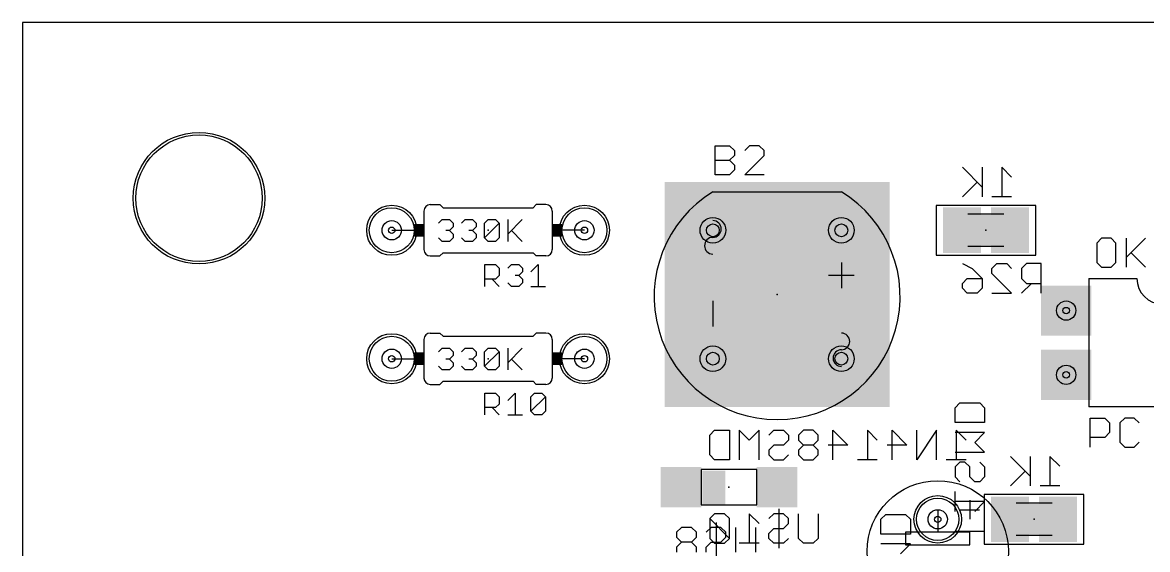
# Model space of a CAD drawing. Extents: x -2 to 128, y 10 to 112.
# Drawn here: x 0.64 to 45.12, y 90.88 to 111.72 of the extents above; entities that cross this region are included whole.
import ezdxf

# ---------------------------------------------------------------- set-up
doc = ezdxf.new("R2010")
doc.units = 0
for name, color, linetype in [('17', 82, 'CONTINUOUS'), ('20', 7, 'CONTINUOUS'), ('21', 253, 'CONTINUOUS'), ('23', 7, 'CONTINUOUS'), ('24', 7, 'CONTINUOUS'), ('25', 253, 'CONTINUOUS'), ('26', 253, 'CONTINUOUS'), ('27', 253, 'CONTINUOUS'), ('28', 253, 'CONTINUOUS'), ('29', 253, 'CONTINUOUS'), ('30', 253, 'CONTINUOUS'), ('32', 253, 'CONTINUOUS'), ('36', 253, 'CONTINUOUS'), ('40', 175, 'CONTINUOUS'), ('43', 82, 'CONTINUOUS'), ('44', 253, 'CONTINUOUS'), ('51', 253, 'CONTINUOUS'), ('52', 253, 'CONTINUOUS')]:
    doc.layers.add(name, color=color, linetype=linetype)

# ---------------------------------------------------------------- blocks, each defined once
blk = doc.blocks.new('RECT')
blk.add_solid([(-0.5, -0.5), (0.5, -0.5), (-0.5, 0.5), (0.5, 0.5)])
blk = doc.blocks.new('SQUAREP')
blk.add_solid([(-0.5, -0.5), (0.5, -0.5), (-0.5, 0.5), (0.5, 0.5)])
blk = doc.blocks.new('ROUNDP')
blk.add_circle((0, 0), 0.5)

msp = doc.modelspace()

# ---------------------------------------------------------------- linework, layer by layer
at = {"layer": '20'}
for p, q in [((126.35, 111.722), (0.64, 111.722)), ((0.64, 111.722), (0.64, 10.1472))]:
    msp.add_line(p, q, dxfattribs=at)
msp.add_circle((7.62, 104.775), 2.5, dxfattribs=at)
at = {"layer": '21'}
for p, q in [((27.94, 105.029), (33.02, 105.029)), ((16.51, 104.267), (16.51, 102.743)), ((16.764, 104.521), (17.145, 104.521)), ((17.272, 104.394), (17.145, 104.521)), ((17.272, 104.394), (20.828, 104.394)), ((20.828, 104.394), (20.955, 104.521)), ((21.336, 104.521), (20.955, 104.521)), ((21.59, 104.267), (21.59, 102.743)), ((16.764, 102.489), (17.145, 102.489)), ((17.272, 102.616), (17.145, 102.489)), ((17.272, 102.616), (20.828, 102.616)), ((20.828, 102.616), (20.955, 102.489)), ((21.336, 102.489), (20.955, 102.489)), ((33.02, 102.235), (33.02, 101.219)), ((32.512, 101.727), (33.528, 101.727)), ((42.799, 101.6), (42.799, 96.52)), ((42.799, 101.6), (44.704, 101.6)), ((27.94, 100.711), (27.94, 99.695)), ((16.764, 99.441), (17.145, 99.441)), ((17.272, 99.314), (17.145, 99.441)), ((17.272, 99.314), (20.828, 99.314)), ((20.828, 99.314), (20.955, 99.441)), ((21.336, 99.441), (20.955, 99.441)), ((16.51, 99.187), (16.51, 97.663)), ((21.59, 99.187), (21.59, 97.663)), ((17.272, 97.536), (17.145, 97.409)), ((17.272, 97.536), (20.828, 97.536)), ((20.828, 97.536), (20.955, 97.409)), ((16.764, 97.409), (17.145, 97.409)), ((21.336, 97.409), (20.955, 97.409)), ((48.641, 96.52), (42.799, 96.52)), ((38.1, 92.837), (38.1, 92.456)), ((37.719, 92.456), (38.1, 92.456)), ((38.1, 92.456), (38.1, 92.075)), ((38.1, 92.456), (38.481, 92.456))]:
    msp.add_line(p, q, dxfattribs=at)
msp.add_circle((36.83, 90.805), 2.794, dxfattribs=at)
for centre, radius, start, end in [((30.48, 100.8817), 4.8633, 121.4852, 58.5148), ((16.764, 104.267), 0.254, 90, 180), ((21.336, 104.267), 0.254, 0, 90), ((16.764, 102.743), 0.254, 180, 270), ((21.336, 102.743), 0.254, 270, 0), ((45.72, 101.6), 1.016, 180, 0), ((16.764, 99.187), 0.254, 90, 180), ((21.336, 99.187), 0.254, 0, 90), ((16.764, 97.663), 0.254, 180, 270), ((21.336, 97.663), 0.254, 270, 0)]:
    msp.add_arc(centre, radius, start, end, dxfattribs=at)
at = {"layer": '23'}
for p in [(19.05, 103.505), (30.48, 100.965), (19.05, 98.425)]:
    msp.add_point(p, dxfattribs=at)
at = {"layer": '24'}
for p in [(38.735, 103.505), (28.575, 93.345), (40.64, 92.075)]:
    msp.add_point(p, dxfattribs=at)
at = {"layer": '25'}
for p, q in [((28.0289, 105.7021), (28.0289, 106.8461)), ((28.0289, 106.8461), (28.6009, 106.8461)), ((28.6009, 106.8461), (28.7916, 106.6554)), ((29.389, 106.8461), (29.1983, 106.6554)), ((29.7703, 106.8461), (29.389, 106.8461)), ((29.9609, 106.6554), (29.7703, 106.8461)), ((28.7916, 106.4648), (28.6009, 106.2741)), ((28.7916, 106.6554), (28.7916, 106.4648)), ((29.1983, 105.7021), (29.9609, 106.4648)), ((29.9609, 106.4648), (29.9609, 106.6554)), ((28.0289, 106.2741), (28.6009, 106.2741)), ((28.6009, 106.2741), (28.7916, 106.0834)), ((28.7916, 105.8928), (28.6009, 105.7021)), ((28.7916, 106.0834), (28.7916, 105.8928)), ((28.6009, 105.7021), (28.0289, 105.7021)), ((29.9609, 105.7021), (29.1983, 105.7021)), ((43.3072, 103.1885), (43.1165, 102.9978)), ((43.1165, 102.9978), (43.1165, 102.2352)), ((43.6885, 103.1885), (43.3072, 103.1885)), ((43.8792, 102.9978), (43.6885, 103.1885)), ((43.8792, 102.2352), (43.8792, 102.9978)), ((44.2859, 103.1885), (44.2859, 102.0445)), ((44.2859, 102.4258), (45.0485, 103.1885)), ((44.4766, 102.6165), (45.0485, 102.0445)), ((18.9171, 101.2825), (18.9171, 102.1468)), ((18.9171, 102.1468), (19.3493, 102.1468)), ((19.3493, 102.1468), (19.4933, 102.0028)), ((19.4933, 102.0028), (19.4933, 101.7147)), ((19.8292, 102.0028), (19.9733, 102.1468)), ((19.9733, 102.1468), (20.2614, 102.1468)), ((20.2614, 102.1468), (20.4055, 102.0028)), ((20.4055, 102.0028), (20.4055, 101.8587)), ((20.7414, 101.8587), (21.0295, 102.1468)), ((21.0295, 102.1468), (21.0295, 101.2825)), ((43.1165, 102.2352), (43.3072, 102.0445)), ((43.3072, 102.0445), (43.6885, 102.0445)), ((43.6885, 102.0445), (43.8792, 102.2352)), ((19.3493, 101.5706), (18.9171, 101.5706)), ((19.2052, 101.5706), (19.4933, 101.2825)), ((19.4933, 101.7147), (19.3493, 101.5706)), ((19.9733, 101.2825), (19.8292, 101.4266)), ((20.2614, 101.7147), (20.1174, 101.7147)), ((20.4055, 101.8587), (20.2614, 101.7147)), ((20.2614, 101.7147), (20.4055, 101.5706)), ((20.4055, 101.4266), (20.2614, 101.2825)), ((20.4055, 101.5706), (20.4055, 101.4266)), ((20.2614, 101.2825), (19.9733, 101.2825)), ((20.7414, 101.2825), (21.3176, 101.2825)), ((18.9171, 96.2025), (18.9171, 97.0668)), ((18.9171, 97.0668), (19.3493, 97.0668)), ((19.3493, 97.0668), (19.4933, 96.9228)), ((19.8292, 96.7787), (20.1174, 97.0668)), ((20.1174, 97.0668), (20.1174, 96.2025)), ((20.7414, 96.9228), (20.8854, 97.0668)), ((20.8854, 97.0668), (21.1735, 97.0668)), ((21.1735, 97.0668), (21.3176, 96.9228)), ((19.4933, 96.6347), (19.3493, 96.4906)), ((19.4933, 96.9228), (19.4933, 96.6347)), ((20.7414, 96.3466), (20.7414, 96.9228)), ((20.7414, 96.3466), (21.3176, 96.9228)), ((21.3176, 96.9228), (21.3176, 96.3466)), ((19.3493, 96.4906), (18.9171, 96.4906)), ((19.2052, 96.4906), (19.4933, 96.2025)), ((19.8292, 96.2025), (20.4055, 96.2025)), ((20.8854, 96.2025), (20.7414, 96.3466)), ((21.1735, 96.2025), (20.8854, 96.2025)), ((21.3176, 96.3466), (21.1735, 96.2025))]:
    msp.add_line(p, q, dxfattribs=at)
at = {"layer": '26'}
for p, q in [((37.804, 102.1852), (38.1938, 101.9903)), ((38.1938, 101.9903), (38.5836, 101.6005)), ((38.9734, 101.9903), (39.1683, 102.1852)), ((38.9734, 101.7954), (38.9734, 101.9903)), ((39.1683, 102.1852), (39.5581, 102.1852)), ((39.5581, 102.1852), (39.753, 101.9903)), ((40.3377, 102.1852), (40.1428, 101.9903)), ((40.1428, 101.9903), (40.1428, 101.6005)), ((40.9224, 102.1852), (40.3377, 102.1852)), ((40.9224, 101.0158), (40.9224, 102.1852)), ((37.804, 101.4056), (37.9989, 101.6005)), ((37.9989, 101.6005), (38.5836, 101.6005)), ((38.5836, 101.6005), (38.5836, 101.2107)), ((39.753, 101.0158), (38.9734, 101.7954)), ((40.1428, 101.6005), (40.3377, 101.4056)), ((37.804, 101.2107), (37.804, 101.4056)), ((37.9989, 101.0158), (37.804, 101.2107)), ((38.3887, 101.0158), (37.9989, 101.0158)), ((38.5836, 101.2107), (38.3887, 101.0158)), ((38.9734, 101.0158), (39.753, 101.0158)), ((40.5326, 101.4056), (40.1428, 101.0158)), ((40.3377, 101.4056), (40.9224, 101.4056)), ((28.0089, 92.2952), (27.814, 92.1003)), ((27.814, 92.1003), (27.814, 91.3207)), ((28.5936, 91.3207), (27.814, 92.1003)), ((28.3987, 92.2952), (28.0089, 92.2952)), ((28.5936, 92.1003), (28.3987, 92.2952)), ((28.5936, 91.3207), (28.5936, 92.1003)), ((29.763, 91.9054), (29.3732, 92.2952)), ((29.3732, 92.2952), (29.3732, 91.1258)), ((30.3477, 92.2952), (30.1528, 92.1003)), ((30.7375, 92.2952), (30.3477, 92.2952)), ((30.5426, 92.4901), (30.5426, 90.9309)), ((30.9324, 92.1003), (30.7375, 92.2952)), ((30.9324, 91.9054), (30.9324, 92.1003)), ((31.3222, 91.3207), (31.3222, 92.2952)), ((32.1018, 92.2952), (32.1018, 91.3207)), ((26.7007, 91.7552), (26.5058, 91.5603)), ((27.0905, 91.7552), (26.7007, 91.7552)), ((27.2854, 91.5603), (27.0905, 91.7552)), ((27.8701, 91.7552), (27.6752, 91.5603)), ((28.2599, 91.7552), (27.8701, 91.7552)), ((28.065, 91.9501), (28.065, 90.3909)), ((28.4548, 91.5603), (28.2599, 91.7552)), ((28.8446, 90.7807), (28.8446, 91.7552)), ((29.6242, 91.7552), (29.6242, 90.7807)), ((30.1528, 91.5156), (30.3477, 91.7105)), ((30.3477, 91.7105), (30.7375, 91.7105)), ((30.7375, 91.7105), (30.9324, 91.9054)), ((26.5058, 91.5603), (26.5058, 91.3654)), ((26.5058, 91.3654), (26.7007, 91.1705)), ((27.0905, 91.1705), (27.2854, 91.3654)), ((27.2854, 91.3654), (27.2854, 91.5603)), ((27.814, 91.3207), (28.0089, 91.1258)), ((28.2599, 91.1705), (28.4548, 91.3654)), ((28.3987, 91.1258), (28.5936, 91.3207)), ((28.4548, 91.3654), (28.4548, 91.5603)), ((30.1528, 91.3207), (30.1528, 91.5156)), ((30.3477, 91.1258), (30.1528, 91.3207)), ((30.9324, 91.3207), (30.7375, 91.1258)), ((31.5171, 91.1258), (31.3222, 91.3207)), ((32.1018, 91.3207), (31.9069, 91.1258)), ((26.7007, 91.1705), (26.5058, 90.9756)), ((26.5058, 90.9756), (26.5058, 90.7807)), ((27.0905, 91.1705), (26.7007, 91.1705)), ((27.2854, 90.9756), (27.0905, 91.1705)), ((27.2854, 90.7807), (27.2854, 90.9756)), ((27.6752, 90.9756), (27.8701, 91.1705)), ((27.6752, 90.7807), (27.6752, 90.9756)), ((27.8701, 91.1705), (28.2599, 91.1705)), ((28.0089, 91.1258), (28.3987, 91.1258)), ((29.763, 91.1258), (28.9834, 91.1258)), ((30.7375, 91.1258), (30.3477, 91.1258)), ((31.9069, 91.1258), (31.5171, 91.1258))]:
    msp.add_line(p, q, dxfattribs=at)
at = {"layer": '27'}
for p, q in [((17.0906, 103.7808), (17.2346, 103.9248)), ((17.2346, 103.9248), (17.5227, 103.9248)), ((17.5227, 103.9248), (17.6668, 103.7808)), ((17.6668, 103.7808), (17.6668, 103.6367)), ((18.0027, 103.7808), (18.1468, 103.9248)), ((18.1468, 103.9248), (18.4349, 103.9248)), ((18.4349, 103.9248), (18.5789, 103.7808)), ((18.5789, 103.7808), (18.5789, 103.6367)), ((18.9148, 103.7808), (19.0589, 103.9248)), ((18.9148, 103.2046), (18.9148, 103.7808)), ((18.9148, 103.2046), (19.4911, 103.7808)), ((19.0589, 103.9248), (19.347, 103.9248)), ((19.347, 103.9248), (19.4911, 103.7808)), ((19.4911, 103.7808), (19.4911, 103.2046)), ((19.827, 103.9248), (19.827, 103.0605)), ((19.827, 103.3486), (20.4032, 103.9248)), ((17.5227, 103.4927), (17.3787, 103.4927)), ((17.6668, 103.6367), (17.5227, 103.4927)), ((17.5227, 103.4927), (17.6668, 103.3486)), ((17.6668, 103.3486), (17.6668, 103.2046)), ((18.4349, 103.4927), (18.2908, 103.4927)), ((18.5789, 103.6367), (18.4349, 103.4927)), ((18.4349, 103.4927), (18.5789, 103.3486)), ((18.5789, 103.3486), (18.5789, 103.2046)), ((19.971, 103.4927), (20.4032, 103.0605)), ((17.2346, 103.0605), (17.0906, 103.2046)), ((17.5227, 103.0605), (17.2346, 103.0605)), ((17.6668, 103.2046), (17.5227, 103.0605)), ((18.1468, 103.0605), (18.0027, 103.2046)), ((18.4349, 103.0605), (18.1468, 103.0605)), ((18.5789, 103.2046), (18.4349, 103.0605)), ((19.0589, 103.0605), (18.9148, 103.2046)), ((19.347, 103.0605), (19.0589, 103.0605)), ((19.4911, 103.2046), (19.347, 103.0605)), ((17.0906, 98.7008), (17.2346, 98.8448)), ((17.2346, 98.8448), (17.5227, 98.8448)), ((17.5227, 98.8448), (17.6668, 98.7008)), ((18.0027, 98.7008), (18.1468, 98.8448)), ((18.1468, 98.8448), (18.4349, 98.8448)), ((18.4349, 98.8448), (18.5789, 98.7008)), ((18.9148, 98.7008), (19.0589, 98.8448)), ((19.0589, 98.8448), (19.347, 98.8448)), ((19.347, 98.8448), (19.4911, 98.7008)), ((19.827, 98.8448), (19.827, 97.9805)), ((19.827, 98.2686), (20.4032, 98.8448)), ((17.5227, 98.4127), (17.3787, 98.4127)), ((17.6668, 98.5567), (17.5227, 98.4127)), ((17.5227, 98.4127), (17.6668, 98.2686)), ((17.6668, 98.7008), (17.6668, 98.5567)), ((18.4349, 98.4127), (18.2908, 98.4127)), ((18.5789, 98.5567), (18.4349, 98.4127)), ((18.4349, 98.4127), (18.5789, 98.2686)), ((18.5789, 98.7008), (18.5789, 98.5567)), ((18.9148, 98.1246), (18.9148, 98.7008)), ((18.9148, 98.1246), (19.4911, 98.7008)), ((19.4911, 98.7008), (19.4911, 98.1246)), ((19.971, 98.4127), (20.4032, 97.9805)), ((17.2346, 97.9805), (17.0906, 98.1246)), ((17.5227, 97.9805), (17.2346, 97.9805)), ((17.6668, 98.1246), (17.5227, 97.9805)), ((17.6668, 98.2686), (17.6668, 98.1246)), ((18.1468, 97.9805), (18.0027, 98.1246)), ((18.4349, 97.9805), (18.1468, 97.9805)), ((18.5789, 98.1246), (18.4349, 97.9805)), ((18.5789, 98.2686), (18.5789, 98.1246)), ((19.0589, 97.9805), (18.9148, 98.1246)), ((19.347, 97.9805), (19.0589, 97.9805)), ((19.4911, 98.1246), (19.347, 97.9805)), ((42.8625, 94.9325), (42.8625, 96.0765)), ((42.8625, 96.0765), (43.4345, 96.0765)), ((43.4345, 96.0765), (43.6252, 95.8858)), ((43.6252, 95.8858), (43.6252, 95.5045)), ((44.2226, 96.0765), (44.0319, 95.8858)), ((44.0319, 95.8858), (44.0319, 95.1232)), ((44.6039, 96.0765), (44.2226, 96.0765)), ((44.7945, 95.8858), (44.6039, 96.0765)), ((43.4345, 95.3138), (42.8625, 95.3138)), ((43.6252, 95.5045), (43.4345, 95.3138)), ((44.0319, 95.1232), (44.2226, 94.9325)), ((44.2226, 94.9325), (44.6039, 94.9325)), ((44.6039, 94.9325), (44.7945, 95.1232))]:
    msp.add_line(p, q, dxfattribs=at)
at = {"layer": '28'}
for p, q in [((38.5836, 105.2156), (37.804, 105.9952)), ((38.5836, 105.9952), (38.5836, 104.8258)), ((39.753, 105.6054), (39.3632, 105.9952)), ((39.3632, 105.9952), (39.3632, 104.8258)), ((38.3887, 105.4105), (37.804, 104.8258)), ((39.753, 104.8258), (38.9734, 104.8258)), ((37.5158, 96.4827), (37.7107, 96.6776)), ((37.7107, 96.6776), (38.4903, 96.6776)), ((38.4903, 96.6776), (38.6852, 96.4827)), ((37.5158, 95.898), (37.5158, 96.4827)), ((38.6852, 96.4827), (38.6852, 95.898)), ((38.6852, 95.898), (37.5158, 95.898)), ((27.814, 95.4003), (28.0089, 95.5952)), ((27.814, 94.6207), (27.814, 95.4003)), ((28.0089, 95.5952), (28.5936, 95.5952)), ((28.5936, 95.5952), (28.5936, 94.4258)), ((29.3732, 95.2054), (28.9834, 95.5952)), ((28.9834, 95.5952), (28.9834, 94.4258)), ((29.763, 95.5952), (29.3732, 95.2054)), ((29.763, 94.4258), (29.763, 95.5952)), ((30.1528, 95.4003), (30.3477, 95.5952)), ((30.3477, 95.5952), (30.7375, 95.5952)), ((30.7375, 95.5952), (30.9324, 95.4003)), ((30.9324, 95.2054), (30.7375, 95.0105)), ((30.9324, 95.4003), (30.9324, 95.2054)), ((31.5171, 95.5952), (31.3222, 95.4003)), ((31.3222, 95.4003), (31.3222, 95.2054)), ((31.3222, 95.2054), (31.5171, 95.0105)), ((31.9069, 95.5952), (31.5171, 95.5952)), ((32.1018, 95.4003), (31.9069, 95.5952)), ((31.9069, 95.0105), (32.1018, 95.2054)), ((32.1018, 95.2054), (32.1018, 95.4003)), ((32.6865, 94.4258), (32.6865, 95.5952)), ((32.6865, 95.5952), (33.2712, 95.0105)), ((34.4406, 95.2054), (34.0508, 95.5952)), ((34.0508, 95.5952), (34.0508, 94.4258)), ((35.0253, 94.4258), (35.0253, 95.5952)), ((35.0253, 95.5952), (35.61, 95.0105)), ((36.7794, 95.5952), (35.9998, 94.4258)), ((35.9998, 94.4258), (35.9998, 95.5952)), ((36.7794, 94.4258), (36.7794, 95.5952)), ((38.6852, 95.5082), (37.5158, 95.5082)), ((37.9488, 95.2054), (37.559, 95.5952)), ((37.559, 95.5952), (37.559, 94.4258)), ((38.2954, 95.1184), (38.6852, 95.5082)), ((30.3477, 95.0105), (30.1528, 94.8156)), ((30.1528, 94.8156), (30.1528, 94.6207)), ((30.7375, 95.0105), (30.3477, 95.0105)), ((31.5171, 95.0105), (31.3222, 94.8156)), ((31.3222, 94.8156), (31.3222, 94.6207)), ((31.9069, 95.0105), (31.5171, 95.0105)), ((32.1018, 94.8156), (31.9069, 95.0105)), ((32.1018, 94.6207), (32.1018, 94.8156)), ((33.2712, 95.0105), (32.4916, 95.0105)), ((35.61, 95.0105), (34.8304, 95.0105)), ((38.6852, 94.7286), (38.2954, 95.1184)), ((28.0089, 94.4258), (27.814, 94.6207)), ((28.5936, 94.4258), (28.0089, 94.4258)), ((30.1528, 94.6207), (30.3477, 94.4258)), ((30.3477, 94.4258), (30.7375, 94.4258)), ((30.7375, 94.4258), (30.9324, 94.6207)), ((31.3222, 94.6207), (31.5171, 94.4258)), ((31.5171, 94.4258), (31.9069, 94.4258)), ((31.9069, 94.4258), (32.1018, 94.6207)), ((34.4406, 94.4258), (33.661, 94.4258)), ((37.9488, 94.4258), (37.1692, 94.4258)), ((37.5158, 94.7286), (38.6852, 94.7286)), ((37.7107, 94.3388), (37.5158, 94.1439)), ((37.9056, 94.3388), (37.7107, 94.3388)), ((38.1005, 94.1439), (37.9056, 94.3388)), ((38.4903, 94.3388), (38.6852, 94.1439)), ((40.4886, 93.7856), (39.709, 94.5652)), ((40.4886, 94.5652), (40.4886, 93.3958)), ((41.658, 94.1754), (41.2682, 94.5652)), ((41.2682, 94.5652), (41.2682, 93.3958)), ((37.5158, 94.1439), (37.5158, 93.7541)), ((38.1005, 93.7541), (38.1005, 94.1439)), ((38.6852, 94.1439), (38.6852, 93.7541)), ((40.2937, 93.9805), (39.709, 93.3958)), ((37.5158, 93.7541), (37.7107, 93.5592)), ((38.2954, 93.5592), (38.1005, 93.7541)), ((38.4903, 93.5592), (38.2954, 93.5592)), ((38.6852, 93.7541), (38.4903, 93.5592)), ((37.5158, 92.3898), (37.5158, 93.1694)), ((41.658, 93.3958), (40.8784, 93.3958)), ((38.6852, 92.7796), (37.5158, 92.7796)), ((38.2954, 92.3898), (38.6852, 92.7796)), ((34.5808, 92.0757), (34.7757, 92.2706)), ((34.7757, 92.2706), (35.5553, 92.2706)), ((35.5553, 92.2706), (35.7502, 92.0757)), ((34.5808, 91.491), (34.5808, 92.0757)), ((35.7502, 92.0757), (35.7502, 91.491)), ((38.6852, 91.2204), (38.6852, 92)), ((35.7502, 91.491), (34.5808, 91.491)), ((37.5158, 91.6102), (38.6852, 91.6102)), ((35.7502, 91.1012), (34.5808, 91.1012)), ((35.3604, 90.7114), (35.7502, 91.1012))]:
    msp.add_line(p, q, dxfattribs=at)
at = {"layer": '29'}
msp.add_circle((7.62, 104.775), 2.6016, dxfattribs=at)
at = {"layer": '30'}
msp.add_circle((7.62, 104.775), 2.6016, dxfattribs=at)
at = {"layer": '40'}
for p, q in [((40.708, 104.488), (36.762, 104.488)), ((36.762, 104.488), (36.762, 102.522)), ((40.708, 102.522), (40.708, 104.488)), ((36.762, 102.522), (40.708, 102.522)), ((42.613, 93.058), (38.667, 93.058)), ((38.667, 93.058), (38.667, 91.092)), ((42.613, 91.092), (42.613, 93.058)), ((38.667, 91.092), (42.613, 91.092))]:
    msp.add_line(p, q, dxfattribs=at)
at = {"layer": '44'}
for centre, radius in [((27.94, 103.505), 0.254), ((33.02, 103.505), 0.254), ((15.24, 103.505), 0.127), ((22.86, 103.505), 0.127), ((41.91, 100.33), 0.127), ((15.24, 98.425), 0.127), ((22.86, 98.425), 0.127), ((27.94, 98.425), 0.254), ((33.02, 98.425), 0.254), ((41.91, 97.79), 0.127), ((36.83, 92.075), 0.127)]:
    msp.add_circle(centre, radius, dxfattribs=at)
at = {"layer": '51'}
for p, q in [((15.24, 103.505), (16.129, 103.505)), ((22.86, 103.505), (21.971, 103.505)), ((15.24, 98.425), (16.129, 98.425)), ((22.86, 98.425), (21.971, 98.425)), ((36.83, 92.456), (36.83, 91.567)), ((36.83, 91.567), (35.56, 91.567)), ((35.56, 91.567), (35.56, 91.059)), ((38.1, 91.567), (36.83, 91.567)), ((38.1, 91.059), (38.1, 91.567)), ((35.56, 91.059), (38.1, 91.059))]:
    msp.add_line(p, q, dxfattribs=at)
for centre, start, end in [((27.94, 103.5558), 270, 90), ((27.94, 102.8954), 90, 270), ((33.02, 99.1108), 270, 90), ((33.02, 98.4504), 90, 270)]:
    msp.add_arc(centre, 0.3302, start, end, dxfattribs=at)
at = {"layer": '52'}
for p, q in [((39.4462, 104.14), (38.0238, 104.14)), ((39.4462, 102.87), (38.0238, 102.87)), ((29.675, 94.045), (27.475, 94.045)), ((27.475, 94.045), (27.475, 92.645)), ((29.675, 92.645), (29.675, 94.045)), ((27.475, 92.645), (29.675, 92.645)), ((41.3512, 92.71), (39.9288, 92.71)), ((41.3512, 91.44), (39.9288, 91.44))]:
    msp.add_line(p, q, dxfattribs=at)

# ---------------------------------------------------------------- block references
at = {"layer": '17'}
for name, p, xscale, yscale, rotation in [('SQUAREP', (27.94, 103.505), 2.1844, 2.1844, 270), ('SQUAREP', (33.02, 103.505), 2.1844, 2.1844, 270), ('ROUNDP', (15.24, 103.505), 1.778, 1.778, 180), ('ROUNDP', (22.86, 103.505), 1.778, 1.778, 180), ('ROUNDP', (15.24, 103.505), 0.762, 0.762, 180), ('ROUNDP', (15.24, 103.505), 0.762, 0.762, 180), ('ROUNDP', (15.24, 103.505), 0.762, 0.762, 180), ('ROUNDP', (15.24, 103.505), 0.762, 0.762, 180), ('ROUNDP', (15.24, 103.505), 0.762, 0.762, 180), ('ROUNDP', (15.24, 103.505), 0.762, 0.762, 180), ('ROUNDP', (15.24, 103.505), 0.762, 0.762, 180), ('ROUNDP', (15.24, 103.505), 0.762, 0.762, 180), ('ROUNDP', (15.24, 103.505), 0.762, 0.762, 180), ('ROUNDP', (15.24, 103.505), 0.762, 0.762, 180), ('ROUNDP', (15.24, 103.505), 0.762, 0.762, 180), ('ROUNDP', (15.24, 103.505), 0.762, 0.762, 180), ('ROUNDP', (15.24, 103.505), 0.762, 0.762, 180), ('ROUNDP', (15.24, 103.505), 0.762, 0.762, 180), ('ROUNDP', (22.86, 103.505), 0.762, 0.762, 180), ('ROUNDP', (22.86, 103.505), 0.762, 0.762, 180), ('ROUNDP', (22.86, 103.505), 0.762, 0.762, 180), ('ROUNDP', (22.86, 103.505), 0.762, 0.762, 180), ('ROUNDP', (22.86, 103.505), 0.762, 0.762, 180), ('ROUNDP', (22.86, 103.505), 0.762, 0.762, 180), ('ROUNDP', (22.86, 103.505), 0.762, 0.762, 180), ('ROUNDP', (22.86, 103.505), 0.762, 0.762, 180), ('ROUNDP', (22.86, 103.505), 0.762, 0.762, 180), ('ROUNDP', (22.86, 103.505), 0.762, 0.762, 180), ('ROUNDP', (22.86, 103.505), 0.762, 0.762, 180), ('ROUNDP', (22.86, 103.505), 0.762, 0.762, 180), ('ROUNDP', (22.86, 103.505), 0.762, 0.762, 180), ('ROUNDP', (22.86, 103.505), 0.762, 0.762, 180), ('ROUNDP', (27.94, 103.505), 1.016, 1.016, 270), ('ROUNDP', (27.94, 103.505), 1.016, 1.016, 270), ('ROUNDP', (27.94, 103.505), 1.016, 1.016, 270), ('ROUNDP', (27.94, 103.505), 1.016, 1.016, 270), ('ROUNDP', (27.94, 103.505), 1.016, 1.016, 270), ('ROUNDP', (27.94, 103.505), 1.016, 1.016, 270), ('ROUNDP', (27.94, 103.505), 1.016, 1.016, 270), ('ROUNDP', (27.94, 103.505), 1.016, 1.016, 270), ('ROUNDP', (27.94, 103.505), 1.016, 1.016, 270), ('ROUNDP', (27.94, 103.505), 1.016, 1.016, 270), ('ROUNDP', (27.94, 103.505), 1.016, 1.016, 270), ('ROUNDP', (27.94, 103.505), 1.016, 1.016, 270), ('ROUNDP', (27.94, 103.505), 1.016, 1.016, 270), ('ROUNDP', (27.94, 103.505), 1.016, 1.016, 270), ('ROUNDP', (33.02, 103.505), 1.016, 1.016, 270), ('ROUNDP', (33.02, 103.505), 1.016, 1.016, 270), ('ROUNDP', (33.02, 103.505), 1.016, 1.016, 270), ('ROUNDP', (33.02, 103.505), 1.016, 1.016, 270), ('ROUNDP', (33.02, 103.505), 1.016, 1.016, 270), ('ROUNDP', (33.02, 103.505), 1.016, 1.016, 270), ('ROUNDP', (33.02, 103.505), 1.016, 1.016, 270), ('ROUNDP', (33.02, 103.505), 1.016, 1.016, 270), ('ROUNDP', (33.02, 103.505), 1.016, 1.016, 270), ('ROUNDP', (33.02, 103.505), 1.016, 1.016, 270), ('ROUNDP', (33.02, 103.505), 1.016, 1.016, 270), ('ROUNDP', (33.02, 103.505), 1.016, 1.016, 270), ('ROUNDP', (33.02, 103.505), 1.016, 1.016, 270), ('ROUNDP', (33.02, 103.505), 1.016, 1.016, 270), ('SQUAREP', (41.91, 100.33), 1.778, 1.778, 180), ('ROUNDP', (41.91, 100.33), 0.762, 0.762, 180), ('ROUNDP', (41.91, 100.33), 0.762, 0.762, 180), ('ROUNDP', (41.91, 100.33), 0.762, 0.762, 180), ('ROUNDP', (41.91, 100.33), 0.762, 0.762, 180), ('ROUNDP', (41.91, 100.33), 0.762, 0.762, 180), ('ROUNDP', (41.91, 100.33), 0.762, 0.762, 180), ('ROUNDP', (41.91, 100.33), 0.762, 0.762, 180), ('ROUNDP', (41.91, 100.33), 0.762, 0.762, 180), ('ROUNDP', (41.91, 100.33), 0.762, 0.762, 180), ('ROUNDP', (41.91, 100.33), 0.762, 0.762, 180), ('ROUNDP', (41.91, 100.33), 0.762, 0.762, 180), ('ROUNDP', (41.91, 100.33), 0.762, 0.762, 180), ('ROUNDP', (41.91, 100.33), 0.762, 0.762, 180), ('ROUNDP', (41.91, 100.33), 0.762, 0.762, 180), ('ROUNDP', (15.24, 98.425), 1.778, 1.778, 180), ('ROUNDP', (22.86, 98.425), 1.778, 1.778, 180), ('SQUAREP', (27.94, 98.425), 2.1844, 2.1844, 270), ('SQUAREP', (33.02, 98.425), 2.1844, 2.1844, 270), ('ROUNDP', (15.24, 98.425), 0.762, 0.762, 180), ('ROUNDP', (15.24, 98.425), 0.762, 0.762, 180), ('ROUNDP', (15.24, 98.425), 0.762, 0.762, 180), ('ROUNDP', (15.24, 98.425), 0.762, 0.762, 180), ('ROUNDP', (15.24, 98.425), 0.762, 0.762, 180), ('ROUNDP', (15.24, 98.425), 0.762, 0.762, 180), ('ROUNDP', (15.24, 98.425), 0.762, 0.762, 180), ('ROUNDP', (15.24, 98.425), 0.762, 0.762, 180), ('ROUNDP', (15.24, 98.425), 0.762, 0.762, 180), ('ROUNDP', (15.24, 98.425), 0.762, 0.762, 180), ('ROUNDP', (15.24, 98.425), 0.762, 0.762, 180), ('ROUNDP', (15.24, 98.425), 0.762, 0.762, 180), ('ROUNDP', (15.24, 98.425), 0.762, 0.762, 180), ('ROUNDP', (15.24, 98.425), 0.762, 0.762, 180), ('ROUNDP', (22.86, 98.425), 0.762, 0.762, 180), ('ROUNDP', (22.86, 98.425), 0.762, 0.762, 180), ('ROUNDP', (22.86, 98.425), 0.762, 0.762, 180), ('ROUNDP', (22.86, 98.425), 0.762, 0.762, 180), ('ROUNDP', (22.86, 98.425), 0.762, 0.762, 180), ('ROUNDP', (22.86, 98.425), 0.762, 0.762, 180), ('ROUNDP', (22.86, 98.425), 0.762, 0.762, 180), ('ROUNDP', (22.86, 98.425), 0.762, 0.762, 180), ('ROUNDP', (22.86, 98.425), 0.762, 0.762, 180), ('ROUNDP', (22.86, 98.425), 0.762, 0.762, 180), ('ROUNDP', (22.86, 98.425), 0.762, 0.762, 180), ('ROUNDP', (22.86, 98.425), 0.762, 0.762, 180), ('ROUNDP', (22.86, 98.425), 0.762, 0.762, 180), ('ROUNDP', (22.86, 98.425), 0.762, 0.762, 180), ('ROUNDP', (27.94, 98.425), 1.016, 1.016, 270), ('ROUNDP', (27.94, 98.425), 1.016, 1.016, 270), ('ROUNDP', (27.94, 98.425), 1.016, 1.016, 270), ('ROUNDP', (27.94, 98.425), 1.016, 1.016, 270), ('ROUNDP', (27.94, 98.425), 1.016, 1.016, 270), ('ROUNDP', (27.94, 98.425), 1.016, 1.016, 270), ('ROUNDP', (27.94, 98.425), 1.016, 1.016, 270), ('ROUNDP', (27.94, 98.425), 1.016, 1.016, 270), ('ROUNDP', (27.94, 98.425), 1.016, 1.016, 270), ('ROUNDP', (27.94, 98.425), 1.016, 1.016, 270), ('ROUNDP', (27.94, 98.425), 1.016, 1.016, 270), ('ROUNDP', (27.94, 98.425), 1.016, 1.016, 270), ('ROUNDP', (27.94, 98.425), 1.016, 1.016, 270), ('ROUNDP', (27.94, 98.425), 1.016, 1.016, 270), ('ROUNDP', (33.02, 98.425), 1.016, 1.016, 270), ('ROUNDP', (33.02, 98.425), 1.016, 1.016, 270), ('ROUNDP', (33.02, 98.425), 1.016, 1.016, 270), ('ROUNDP', (33.02, 98.425), 1.016, 1.016, 270), ('ROUNDP', (33.02, 98.425), 1.016, 1.016, 270), ('ROUNDP', (33.02, 98.425), 1.016, 1.016, 270), ('ROUNDP', (33.02, 98.425), 1.016, 1.016, 270), ('ROUNDP', (33.02, 98.425), 1.016, 1.016, 270), ('ROUNDP', (33.02, 98.425), 1.016, 1.016, 270), ('ROUNDP', (33.02, 98.425), 1.016, 1.016, 270), ('ROUNDP', (33.02, 98.425), 1.016, 1.016, 270), ('ROUNDP', (33.02, 98.425), 1.016, 1.016, 270), ('ROUNDP', (33.02, 98.425), 1.016, 1.016, 270), ('ROUNDP', (33.02, 98.425), 1.016, 1.016, 270), ('SQUAREP', (41.91, 97.79), 1.778, 1.778, 180), ('ROUNDP', (41.91, 97.79), 0.762, 0.762, 180), ('ROUNDP', (41.91, 97.79), 0.762, 0.762, 180), ('ROUNDP', (41.91, 97.79), 0.762, 0.762, 180), ('ROUNDP', (41.91, 97.79), 0.762, 0.762, 180), ('ROUNDP', (41.91, 97.79), 0.762, 0.762, 180), ('ROUNDP', (41.91, 97.79), 0.762, 0.762, 180), ('ROUNDP', (41.91, 97.79), 0.762, 0.762, 180), ('ROUNDP', (41.91, 97.79), 0.762, 0.762, 180), ('ROUNDP', (41.91, 97.79), 0.762, 0.762, 180), ('ROUNDP', (41.91, 97.79), 0.762, 0.762, 180), ('ROUNDP', (41.91, 97.79), 0.762, 0.762, 180), ('ROUNDP', (41.91, 97.79), 0.762, 0.762, 180), ('ROUNDP', (41.91, 97.79), 0.762, 0.762, 180), ('ROUNDP', (41.91, 97.79), 0.762, 0.762, 180), ('ROUNDP', (36.83, 92.075), 1.6764, 1.6764, 270), ('ROUNDP', (36.83, 92.075), 0.762, 0.762, 270), ('ROUNDP', (36.83, 92.075), 0.762, 0.762, 270), ('ROUNDP', (36.83, 92.075), 0.762, 0.762, 270), ('ROUNDP', (36.83, 92.075), 0.762, 0.762, 270), ('ROUNDP', (36.83, 92.075), 0.762, 0.762, 270), ('ROUNDP', (36.83, 92.075), 0.762, 0.762, 270), ('ROUNDP', (36.83, 92.075), 0.762, 0.762, 270), ('ROUNDP', (36.83, 92.075), 0.762, 0.762, 270), ('ROUNDP', (36.83, 92.075), 0.762, 0.762, 270), ('ROUNDP', (36.83, 92.075), 0.762, 0.762, 270), ('ROUNDP', (36.83, 92.075), 0.762, 0.762, 270), ('ROUNDP', (36.83, 92.075), 0.762, 0.762, 270), ('ROUNDP', (36.83, 92.075), 0.762, 0.762, 270), ('ROUNDP', (36.83, 92.075), 0.762, 0.762, 270)]:
    msp.add_blockref(name, p, dxfattribs=dict(at, xscale=xscale, yscale=yscale, rotation=rotation))
at = {"layer": '21', "xscale": 0.381, "yscale": 0.508, "rotation": 180}
for p in [(16.3195, 103.505), (21.7805, 103.505), (16.3195, 98.425), (21.7805, 98.425)]:
    msp.add_blockref('RECT', p, dxfattribs=at)
at = {"layer": '29'}
for name, p, xscale, yscale, rotation in [('SQUAREP', (27.94, 103.505), 2.3876, 2.3876, 270), ('SQUAREP', (33.02, 103.505), 2.3876, 2.3876, 270), ('ROUNDP', (15.24, 103.505), 1.9812, 1.9812, 180), ('ROUNDP', (22.86, 103.505), 1.9812, 1.9812, 180), ('SQUAREP', (41.91, 100.33), 1.9812, 1.9812, 180), ('ROUNDP', (15.24, 98.425), 1.9812, 1.9812, 180), ('ROUNDP', (22.86, 98.425), 1.9812, 1.9812, 180), ('SQUAREP', (27.94, 98.425), 2.3876, 2.3876, 270), ('SQUAREP', (33.02, 98.425), 2.3876, 2.3876, 270), ('SQUAREP', (41.91, 97.79), 1.9812, 1.9812, 180), ('ROUNDP', (36.83, 92.075), 1.8796, 1.8796, 270)]:
    msp.add_blockref(name, p, dxfattribs=dict(at, xscale=xscale, yscale=yscale, rotation=rotation))
at = {"layer": '30'}
for name, p, xscale, yscale, rotation in [('SQUAREP', (27.94, 103.505), 2.3876, 2.3876, 270), ('SQUAREP', (33.02, 103.505), 2.3876, 2.3876, 270), ('ROUNDP', (15.24, 103.505), 1.9812, 1.9812, 180), ('ROUNDP', (22.86, 103.505), 1.9812, 1.9812, 180), ('SQUAREP', (41.91, 100.33), 1.9812, 1.9812, 180), ('ROUNDP', (15.24, 98.425), 1.9812, 1.9812, 180), ('ROUNDP', (22.86, 98.425), 1.9812, 1.9812, 180), ('SQUAREP', (27.94, 98.425), 2.3876, 2.3876, 270), ('SQUAREP', (33.02, 98.425), 2.3876, 2.3876, 270), ('SQUAREP', (41.91, 97.79), 1.9812, 1.9812, 180), ('ROUNDP', (36.83, 92.075), 1.8796, 1.8796, 270)]:
    msp.add_blockref(name, p, dxfattribs=dict(at, xscale=xscale, yscale=yscale, rotation=rotation))
for p, xscale, yscale in [((37.785, 103.505), 1.5032, 1.8032), ((39.685, 103.505), 1.5032, 1.8032), ((26.675, 93.345), 1.6032, 1.6032), ((30.475, 93.345), 1.6032, 1.6032), ((39.69, 92.075), 1.5032, 1.8032), ((41.59, 92.075), 1.5032, 1.8032)]:
    msp.add_blockref('RECT', p, dxfattribs=dict(at, xscale=xscale, yscale=yscale))
at = {"layer": '32'}
for p, xscale, yscale in [((37.785, 103.505), 1.3, 1.6), ((39.685, 103.505), 1.3, 1.6), ((26.675, 93.345), 1.4, 1.4), ((30.475, 93.345), 1.4, 1.4), ((39.69, 92.075), 1.3, 1.6), ((41.59, 92.075), 1.3, 1.6)]:
    msp.add_blockref('RECT', p, dxfattribs=dict(at, xscale=xscale, yscale=yscale))
at = {"layer": '36', "xscale": 0.3998, "yscale": 1.1998}
for p in [(38.735, 103.505), (40.64, 92.075)]:
    msp.add_blockref('RECT', p, dxfattribs=at)
at = {"layer": '43', "xscale": 8.89, "yscale": 8.89, "rotation": 270}
msp.add_blockref('RECT', (30.48, 100.965), dxfattribs=at)
at = {"layer": '52'}
for p, xscale, yscale in [((37.8714, 103.505), 0.3556, 1.4224), ((39.5986, 103.505), 0.3556, 1.4224), ((27.975, 93.32), 0.9, 1.35), ((27, 93.37), 0.75, 0.85), ((30.15, 93.37), 0.75, 0.85), ((39.7764, 92.075), 0.3556, 1.4224), ((41.5036, 92.075), 0.3556, 1.4224)]:
    msp.add_blockref('RECT', p, dxfattribs=dict(at, xscale=xscale, yscale=yscale))

doc.saveas('drawing.dxf')
